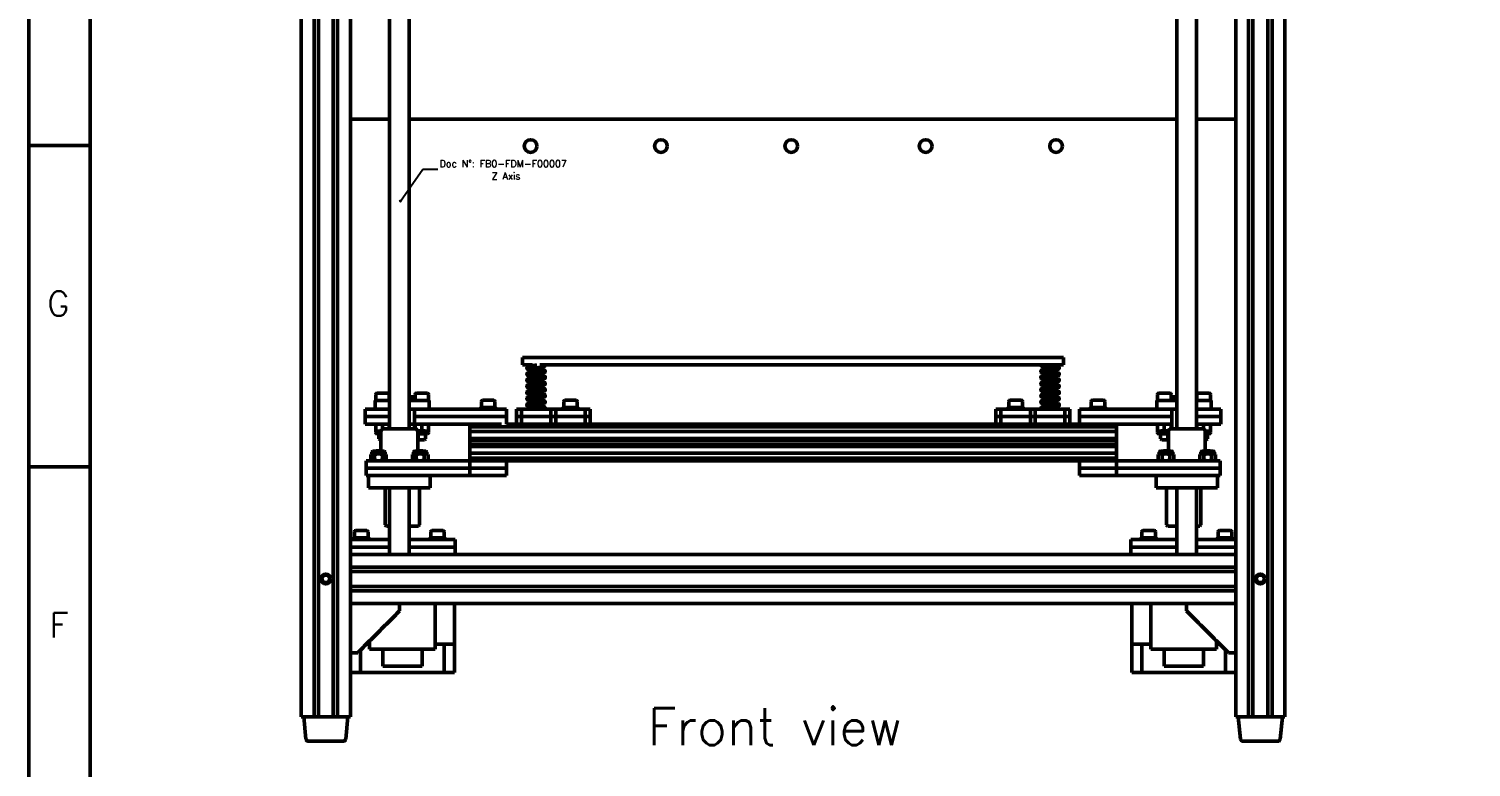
# Model space of a CAD drawing. Extents: x 21664 to 23500, y -5995 to -4166.
# Drawn here: x 21664 to 22250, y -5333 to -5033 of the extents above; entities that cross this region are included whole.
import ezdxf

# ---------------------------------------------------------------- set-up
doc = ezdxf.new("R2010")
doc.units = 0
doc.linetypes.add('DASHED', pattern=[19.05, 12.7, -6.35])
doc.layers.add('Cotas', color=90, linetype='Continuous')
doc.layers.add('Hachura', color=9, linetype='Continuous')
for name, color, linetype, lineweight in [('Fixação e Transmissão', 5, 'Continuous', 50), ('Fixações', 140, 'Continuous', 50), ('Guias', 30, 'Continuous', 50), ('Hotend', 4, 'Continuous', 50), ('Linha tracejada', 254, 'DASHED', 15), ('Perfis e Cantoneiras', 2, 'Continuous', 50), ('Peças Usinadas', 120, 'Continuous', 50)]:
    doc.layers.add(name, color=color, linetype=linetype, lineweight=lineweight)
doc.layers.add('Motores', color=7, linetype='Continuous', lineweight=50, true_color=0x55ff00)
doc.styles.get("Standard").update_dxf_attribs({"font": 'romans.shx'})

msp = doc.modelspace()

# ---------------------------------------------------------------- hatches: boundary and pattern name
at = {"layer": 'Cotas'}
h = msp.add_hatch(color=256, dxfattribs=at)
h.dxf.hatch_style = 1
h.paths.add_polyline_path([(21815.38, -5102.55, 0.241174), (21815.27, -5102.34, 0.611378), (21814.86, -5102.55, 1), (21815.38, -5102.55)])

# ---------------------------------------------------------------- linework, layer by layer
for p, q in [((21815.12, -5102.55), (21824.15, -5089.62)), ((21824.15, -5089.62), (21830.33, -5089.62))]:
    msp.add_line(p, q, dxfattribs=at)
msp.add_circle((21815.12, -5102.55), 0.259, dxfattribs=at)
at = {"layer": 'Fixação e Transmissão'}
for p, q in [((21864.76, -5169.19), (21864.76, -5166.19)), ((21864.76, -5166.19), (22084.76, -5166.19)), ((22084.76, -5166.19), (22084.76, -5169.19)), ((21868.76, -5169.19), (21864.76, -5169.19)), ((21867.11, -5169.86), (21870.51, -5169.19)), ((21867.11, -5171.06), (21873.41, -5169.81)), ((21867.11, -5172.36), (21873.41, -5171.11)), ((21867.11, -5173.56), (21873.41, -5172.31)), ((21868.76, -5169.19), (21868.76, -5169.53)), ((21868.76, -5170.73), (21868.76, -5172.03)), ((22084.76, -5169.19), (21871.76, -5169.19)), ((21871.76, -5169.19), (21874.01, -5169.19)), ((21871.76, -5170.14), (21871.76, -5171.44)), ((21871.76, -5172.64), (21871.76, -5173.94)), ((22077.76, -5169.19), (22075.51, -5169.19)), ((22082.41, -5171.06), (22076.11, -5169.81)), ((22082.41, -5172.36), (22076.11, -5171.11)), ((22082.41, -5173.56), (22076.11, -5172.31)), ((22077.76, -5170.14), (22077.76, -5171.44)), ((22077.76, -5172.64), (22077.76, -5173.94)), ((22082.41, -5169.86), (22079, -5169.19)), ((22080.76, -5169.19), (22080.76, -5169.53)), ((22080.76, -5170.73), (22080.76, -5172.03)), ((21867.11, -5174.86), (21873.41, -5173.61)), ((21867.11, -5176.06), (21873.41, -5174.81)), ((21867.11, -5177.36), (21873.41, -5176.11)), ((21867.11, -5178.56), (21873.41, -5177.31)), ((21868.76, -5173.23), (21868.76, -5174.53)), ((21868.76, -5175.73), (21868.76, -5177.03)), ((21868.76, -5178.23), (21868.76, -5179.53)), ((21871.76, -5175.14), (21871.76, -5176.44)), ((21871.76, -5177.64), (21871.76, -5178.94)), ((22082.41, -5174.86), (22076.11, -5173.61)), ((22082.41, -5176.06), (22076.11, -5174.81)), ((22082.41, -5177.36), (22076.11, -5176.11)), ((22082.41, -5178.56), (22076.11, -5177.31)), ((22077.76, -5175.14), (22077.76, -5176.44)), ((22077.76, -5177.64), (22077.76, -5178.94)), ((22080.76, -5173.23), (22080.76, -5174.53)), ((22080.76, -5175.73), (22080.76, -5177.03)), ((22080.76, -5178.23), (22080.76, -5179.53)), ((21804.82, -5183.69), (21804.82, -5187.19)), ((21810.65, -5183.69), (21804.82, -5183.69)), ((21810.57, -5183.69), (21805.07, -5183.69)), ((21810.07, -5180.69), (21805.57, -5180.69)), ((21820.82, -5182.19), (21818.65, -5182.19)), ((21826.82, -5183.69), (21818.65, -5183.69)), ((21820.82, -5182.19), (21820.82, -5183.69)), ((21826.57, -5183.69), (21821.07, -5183.69)), ((21826.07, -5180.69), (21821.57, -5180.69)), ((21826.82, -5183.69), (21826.82, -5187.19)), ((21853.01, -5183.49), (21848.51, -5183.49)), ((21867.11, -5179.86), (21873.41, -5178.61)), ((21867.11, -5181.06), (21873.41, -5179.81)), ((21867.11, -5182.36), (21873.41, -5181.11)), ((21867.11, -5183.56), (21873.41, -5182.31)), ((21867.11, -5184.86), (21873.41, -5183.61)), ((21868.76, -5180.73), (21868.76, -5182.03)), ((21868.76, -5183.23), (21868.76, -5184.53)), ((21871.76, -5180.14), (21871.76, -5181.44)), ((21871.76, -5182.64), (21871.76, -5183.94)), ((21886.51, -5183.49), (21882.01, -5183.49)), ((22063.01, -5183.49), (22067.51, -5183.49)), ((22082.41, -5179.86), (22076.11, -5178.61)), ((22082.41, -5181.06), (22076.11, -5179.81)), ((22082.41, -5182.36), (22076.11, -5181.11)), ((22082.41, -5183.56), (22076.11, -5182.31)), ((22082.41, -5184.86), (22076.11, -5183.61)), ((22077.76, -5180.14), (22077.76, -5181.44)), ((22077.76, -5182.64), (22077.76, -5183.94)), ((22080.76, -5180.73), (22080.76, -5182.03)), ((22080.76, -5183.23), (22080.76, -5184.53)), ((22096.51, -5183.49), (22101.01, -5183.49)), ((22122.7, -5183.69), (22122.7, -5187.19)), ((22122.7, -5183.69), (22130.86, -5183.69)), ((22122.95, -5183.69), (22128.45, -5183.69)), ((22123.45, -5180.69), (22127.95, -5180.69)), ((22128.7, -5182.19), (22130.86, -5182.19)), ((22128.7, -5182.19), (22128.7, -5183.69)), ((22138.86, -5183.69), (22144.7, -5183.69)), ((22138.95, -5183.69), (22144.45, -5183.69)), ((22139.45, -5180.69), (22143.95, -5180.69)), ((22144.7, -5183.69), (22144.7, -5187.19)), ((21810.65, -5187.19), (21804.82, -5187.19)), ((21826.82, -5187.19), (21818.65, -5187.19)), ((21820.82, -5187.19), (21820.82, -5195.19)), ((21853.51, -5186.49), (21848.01, -5186.49)), ((21850.76, -5187.19), (21850.57, -5186.49)), ((21850.94, -5187.19), (21850.76, -5186.49)), ((21867.11, -5186.06), (21873.41, -5184.81)), ((21867.99, -5187.19), (21873.41, -5186.11)), ((21871.76, -5185.14), (21871.76, -5185.69)), ((21873.77, -5187.19), (21872.76, -5187.19)), ((21887.01, -5186.49), (21881.51, -5186.49)), ((21884.26, -5187.19), (21884.07, -5186.49)), ((21884.44, -5187.19), (21884.26, -5186.49)), ((22062.51, -5186.49), (22068.01, -5186.49)), ((22065.07, -5187.19), (22065.26, -5186.49)), ((22065.26, -5187.19), (22065.44, -5186.49)), ((22075.74, -5187.19), (22076.76, -5187.19)), ((22082.41, -5186.06), (22076.11, -5184.81)), ((22081.52, -5187.19), (22076.11, -5186.11)), ((22077.76, -5185.14), (22077.76, -5185.69)), ((22096.01, -5186.49), (22101.51, -5186.49)), ((22098.57, -5187.19), (22098.76, -5186.49)), ((22098.76, -5187.19), (22098.94, -5186.49)), ((22122.7, -5187.19), (22130.86, -5187.19)), ((22128.7, -5187.19), (22128.7, -5195.19)), ((22138.7, -5187.19), (22144.7, -5187.19)), ((21810.57, -5193.19), (21805.07, -5193.19)), ((21805.07, -5193.19), (21807.82, -5193.43)), ((21805.07, -5193.19), (21805.07, -5196.69)), ((21805.07, -5196.09), (21807.2, -5195.9)), ((21807.16, -5196.09), (21805.07, -5196.09)), ((21810.57, -5193.19), (21807.82, -5193.43)), ((21807.82, -5193.43), (21807.82, -5195.25)), ((21810.57, -5193.19), (21810.57, -5195.19)), ((21826.57, -5193.19), (21821.07, -5193.19)), ((21821.07, -5193.19), (21823.82, -5193.43)), ((21821.07, -5193.19), (21821.07, -5195.19)), ((21822.14, -5195.99), (21823.82, -5195.84)), ((21826.57, -5196.09), (21822.15, -5196.09)), ((21826.57, -5193.19), (21823.82, -5193.43)), ((21823.82, -5193.43), (21823.82, -5195.84)), ((21826.57, -5196.09), (21823.82, -5195.84)), ((21826.57, -5193.19), (21826.57, -5196.69)), ((22122.95, -5193.19), (22128.45, -5193.19)), ((22122.95, -5193.19), (22125.7, -5193.43)), ((22122.95, -5193.19), (22122.95, -5196.69)), ((22122.95, -5196.09), (22125.7, -5195.84)), ((22122.95, -5196.09), (22127.36, -5196.09)), ((22128.45, -5193.19), (22125.7, -5193.43)), ((22125.7, -5193.43), (22125.7, -5195.84)), ((22127.38, -5195.99), (22125.7, -5195.84)), ((22128.45, -5193.19), (22128.45, -5195.19)), ((22138.95, -5193.19), (22144.45, -5193.19)), ((22138.95, -5193.19), (22141.7, -5193.43)), ((22138.95, -5193.19), (22138.95, -5195.19)), ((22144.45, -5193.19), (22141.7, -5193.43)), ((22141.7, -5193.43), (22141.7, -5195.25)), ((22144.45, -5196.09), (22142.31, -5195.9)), ((22142.35, -5196.09), (22144.45, -5196.09)), ((22144.45, -5193.19), (22144.45, -5196.69)), ((21807.16, -5197.19), (21805.57, -5197.19)), ((21806.32, -5197.19), (21806.32, -5199.19)), ((21806.82, -5199.69), (21806.32, -5199.19)), ((21807.16, -5199.69), (21806.82, -5199.69)), ((21826.07, -5197.19), (21822.16, -5197.19)), ((21822.32, -5197.19), (21822.32, -5199.19)), ((21822.82, -5199.69), (21822.32, -5199.19)), ((21824.82, -5199.69), (21822.82, -5199.69)), ((21824.82, -5199.69), (21825.32, -5199.19)), ((21825.32, -5197.19), (21825.32, -5199.19)), ((22123.45, -5197.19), (22127.36, -5197.19)), ((22124.2, -5197.19), (22124.2, -5199.19)), ((22124.7, -5199.69), (22124.2, -5199.19)), ((22124.7, -5199.69), (22126.7, -5199.69)), ((22126.7, -5199.69), (22127.2, -5199.19)), ((22127.2, -5197.19), (22127.2, -5199.19)), ((22142.36, -5197.19), (22143.95, -5197.19)), ((22142.36, -5199.69), (22142.7, -5199.69)), ((22142.7, -5199.69), (22143.2, -5199.19)), ((22143.2, -5197.19), (22143.2, -5199.19)), ((21803.42, -5205.29), (21803, -5205.53)), ((21803, -5207.94), (21803, -5205.53)), ((21803.42, -5205.29), (21803.42, -5204.69)), ((21808.92, -5205.29), (21803.42, -5205.29)), ((21803.42, -5205.29), (21804.59, -5205.53)), ((21808.42, -5204.19), (21803.92, -5204.19)), ((21804.59, -5205.53), (21806.17, -5205.29)), ((21804.59, -5207.94), (21804.59, -5205.53)), ((21805.17, -5204.09), (21805.07, -5204.19)), ((21807.17, -5204.09), (21805.17, -5204.09)), ((21807.76, -5205.53), (21806.17, -5205.29)), ((21807.17, -5204.09), (21807.27, -5204.19)), ((21808.92, -5205.29), (21807.76, -5205.53)), ((21807.76, -5207.94), (21807.76, -5205.53)), ((21808.92, -5205.29), (21808.92, -5204.69)), ((21808.92, -5205.29), (21809.35, -5205.53)), ((21809.35, -5207.94), (21809.35, -5205.53)), ((21820.39, -5205.29), (21819.97, -5205.53)), ((21819.97, -5207.94), (21819.97, -5205.53)), ((21820.39, -5205.29), (21820.39, -5204.69)), ((21825.89, -5205.29), (21820.39, -5205.29)), ((21820.39, -5205.29), (21821.56, -5205.53)), ((21825.39, -5204.19), (21820.89, -5204.19)), ((21821.56, -5205.53), (21823.14, -5205.29)), ((21821.56, -5207.94), (21821.56, -5205.53)), ((21822.14, -5204.09), (21822.04, -5204.19)), ((21824.14, -5204.09), (21822.14, -5204.09)), ((21824.73, -5205.53), (21823.14, -5205.29)), ((21824.14, -5204.09), (21824.24, -5204.19)), ((21825.89, -5205.29), (21824.73, -5205.53)), ((21824.73, -5207.94), (21824.73, -5205.53)), ((21825.89, -5205.29), (21825.89, -5204.69)), ((21825.89, -5205.29), (21826.32, -5205.53)), ((21826.32, -5207.94), (21826.32, -5205.53)), ((22123.62, -5205.29), (22123.19, -5205.53)), ((22123.19, -5207.94), (22123.19, -5205.53)), ((22123.62, -5205.29), (22123.62, -5204.69)), ((22123.62, -5205.29), (22129.12, -5205.29)), ((22123.62, -5205.29), (22124.78, -5205.53)), ((22124.12, -5204.19), (22128.62, -5204.19)), ((22124.78, -5205.53), (22126.37, -5205.29)), ((22124.78, -5207.94), (22124.78, -5205.53)), ((22125.37, -5204.09), (22125.27, -5204.19)), ((22125.37, -5204.09), (22127.37, -5204.09)), ((22127.96, -5205.53), (22126.37, -5205.29)), ((22127.37, -5204.09), (22127.47, -5204.19)), ((22129.12, -5205.29), (22127.96, -5205.53)), ((22127.96, -5207.94), (22127.96, -5205.53)), ((22129.12, -5205.29), (22129.12, -5204.69)), ((22129.12, -5205.29), (22129.54, -5205.53)), ((22129.54, -5207.94), (22129.54, -5205.53)), ((22140.59, -5205.29), (22140.16, -5205.53)), ((22140.16, -5207.94), (22140.16, -5205.53)), ((22140.59, -5205.29), (22140.59, -5204.69)), ((22140.59, -5205.29), (22146.09, -5205.29)), ((22140.59, -5205.29), (22141.75, -5205.53)), ((22141.09, -5204.19), (22145.59, -5204.19)), ((22141.75, -5205.53), (22143.34, -5205.29)), ((22141.75, -5207.94), (22141.75, -5205.53)), ((22142.34, -5204.09), (22142.24, -5204.19)), ((22142.34, -5204.09), (22144.34, -5204.09)), ((22144.93, -5205.53), (22143.34, -5205.29)), ((22144.34, -5204.09), (22144.44, -5204.19)), ((22146.09, -5205.29), (22144.93, -5205.53)), ((22144.93, -5207.94), (22144.93, -5205.53)), ((22146.09, -5205.29), (22146.09, -5204.69)), ((22146.09, -5205.29), (22146.51, -5205.53)), ((22146.51, -5207.94), (22146.51, -5205.53)), ((21803.42, -5208.19), (21803, -5207.94)), ((21803.42, -5208.19), (21804.59, -5207.94)), ((21808.92, -5208.19), (21803.42, -5208.19)), ((21804.59, -5207.94), (21806.17, -5208.19)), ((21807.76, -5207.94), (21806.17, -5208.19)), ((21808.92, -5208.19), (21807.76, -5207.94)), ((21808.92, -5208.19), (21809.35, -5207.94)), ((21820.39, -5208.19), (21819.97, -5207.94)), ((21820.39, -5208.19), (21821.56, -5207.94)), ((21825.89, -5208.19), (21820.39, -5208.19)), ((21821.56, -5207.94), (21823.14, -5208.19)), ((21824.73, -5207.94), (21823.14, -5208.19)), ((21825.89, -5208.19), (21824.73, -5207.94)), ((21825.89, -5208.19), (21826.32, -5207.94)), ((22123.62, -5208.19), (22123.19, -5207.94)), ((22123.62, -5208.19), (22124.78, -5207.94)), ((22123.62, -5208.19), (22129.12, -5208.19)), ((22124.78, -5207.94), (22126.37, -5208.19)), ((22127.96, -5207.94), (22126.37, -5208.19)), ((22129.12, -5208.19), (22127.96, -5207.94)), ((22129.12, -5208.19), (22129.54, -5207.94)), ((22140.59, -5208.19), (22140.16, -5207.94)), ((22140.59, -5208.19), (22141.75, -5207.94)), ((22140.59, -5208.19), (22146.09, -5208.19)), ((22141.75, -5207.94), (22143.34, -5208.19)), ((22144.93, -5207.94), (22143.34, -5208.19)), ((22146.09, -5208.19), (22144.93, -5207.94)), ((22146.09, -5208.19), (22146.51, -5207.94)), ((21801.41, -5236.5), (21796.91, -5236.5)), ((21808.91, -5234.19), (21809.41, -5234.69)), ((21810.66, -5234.69), (21809.41, -5234.69)), ((21822.41, -5234.69), (21818.66, -5234.69)), ((21822.91, -5234.19), (21822.41, -5234.69)), ((21832.41, -5236.5), (21827.91, -5236.5)), ((22117.11, -5236.5), (22121.61, -5236.5)), ((22126.61, -5234.19), (22127.11, -5234.69)), ((22127.11, -5234.69), (22130.85, -5234.69)), ((22138.85, -5234.69), (22140.11, -5234.69)), ((22140.61, -5234.19), (22140.11, -5234.69)), ((22148.11, -5236.5), (22152.61, -5236.5)), ((21801.91, -5239.5), (21796.41, -5239.5)), ((21799.16, -5240.2), (21798.97, -5239.5)), ((21799.34, -5240.2), (21799.16, -5239.5)), ((21832.91, -5239.5), (21827.41, -5239.5)), ((21830.16, -5240.2), (21829.97, -5239.5)), ((21830.34, -5240.2), (21830.16, -5239.5)), ((22116.61, -5239.5), (22122.11, -5239.5)), ((22119.17, -5240.2), (22119.36, -5239.5)), ((22119.36, -5240.2), (22119.54, -5239.5)), ((22147.61, -5239.5), (22153.11, -5239.5)), ((22150.17, -5240.2), (22150.36, -5239.5)), ((22150.36, -5240.2), (22150.54, -5239.5)), ((21783.89, -5254.69), (21783.02, -5256.19)), ((21785.62, -5254.69), (21786.49, -5256.19)), ((22163.89, -5254.69), (22163.02, -5256.19)), ((22165.62, -5254.69), (22166.49, -5256.19)), ((21783.89, -5257.69), (21783.02, -5256.19)), ((21785.62, -5257.69), (21786.49, -5256.19)), ((22163.89, -5257.69), (22163.02, -5256.19)), ((22165.62, -5257.69), (22166.49, -5256.19))]:
    msp.add_line(p, q, dxfattribs=at)
at = {"layer": 'Fixação e Transmissão', "ltscale": 0.1}
for p, q in [((21805.07, -5183.69), (21805.07, -5181.19)), ((21810.57, -5183.69), (21810.57, -5181.19)), ((21821.07, -5183.69), (21821.07, -5181.19)), ((21826.57, -5183.69), (21826.57, -5181.19)), ((21848.01, -5186.49), (21848.01, -5183.99)), ((21853.51, -5186.49), (21853.51, -5183.99)), ((21881.51, -5186.49), (21881.51, -5183.99)), ((21887.01, -5186.49), (21887.01, -5183.99)), ((22062.51, -5186.49), (22062.51, -5183.99)), ((22068.01, -5186.49), (22068.01, -5183.99)), ((22096.01, -5186.49), (22096.01, -5183.99)), ((22101.51, -5186.49), (22101.51, -5183.99)), ((22122.95, -5183.69), (22122.95, -5181.19)), ((22128.45, -5183.69), (22128.45, -5181.19)), ((22138.95, -5183.69), (22138.95, -5181.19)), ((22144.45, -5183.69), (22144.45, -5181.19)), ((21808.91, -5234.19), (21808.91, -5219.19)), ((21822.91, -5234.19), (21822.91, -5219.19)), ((22126.61, -5234.19), (22126.61, -5219.19)), ((22140.61, -5234.19), (22140.61, -5219.19)), ((21796.41, -5239.5), (21796.41, -5237)), ((21801.91, -5239.5), (21801.91, -5237)), ((21827.41, -5239.5), (21827.41, -5237)), ((21832.91, -5239.5), (21832.91, -5237)), ((22116.61, -5239.5), (22116.61, -5237)), ((22122.11, -5239.5), (22122.11, -5237)), ((22147.61, -5239.5), (22147.61, -5237)), ((22153.11, -5239.5), (22153.11, -5237)), ((21785.62, -5254.69), (21783.89, -5254.69)), ((22163.89, -5254.69), (22165.62, -5254.69)), ((21785.62, -5257.69), (21783.89, -5257.69)), ((22163.89, -5257.69), (22165.62, -5257.69))]:
    msp.add_line(p, q, dxfattribs=at)
at = {"layer": 'Fixação e Transmissão', "flags": 128}
for points in [[(21853.86, -5187.19), (21847.66, -5187.19), (21847.66, -5186.49), (21853.86, -5186.49)], [(21887.36, -5187.19), (21881.16, -5187.19), (21881.16, -5186.49), (21887.36, -5186.49)], [(22062.16, -5187.19), (22068.36, -5187.19), (22068.36, -5186.49), (22062.16, -5186.49)], [(22095.66, -5187.19), (22101.86, -5187.19), (22101.86, -5186.49), (22095.66, -5186.49)], [(21802.26, -5240.2), (21796.06, -5240.2), (21796.06, -5239.5), (21802.26, -5239.5)], [(21833.26, -5240.2), (21827.06, -5240.2), (21827.06, -5239.5), (21833.26, -5239.5)], [(22116.26, -5240.2), (22122.46, -5240.2), (22122.46, -5239.5), (22116.26, -5239.5)], [(22147.26, -5240.2), (22153.46, -5240.2), (22153.46, -5239.5), (22147.26, -5239.5)]]:
    msp.add_lwpolyline(points, close=True, dxfattribs=at)
at = {"layer": 'Fixação e Transmissão'}
for centre in [(21784.76, -5256.19), (22164.76, -5256.19)]:
    msp.add_circle(centre, 1.73, dxfattribs=at)
for centre, radius, start, end in [((21867.11, -5170.46), 0.6, 90, 292.44492), ((21867.11, -5172.96), 0.6, 90, 292.44492), ((21873.41, -5171.71), 0.6, 270, 112.44492), ((21873.41, -5169.21), 0.6, 270, 2.38802), ((22076.11, -5169.21), 0.6, 177.61198, 270), ((22076.11, -5171.71), 0.6, 67.55508, 270), ((22082.41, -5170.46), 0.6, 247.55508, 90), ((22082.41, -5172.96), 0.6, 247.55508, 90), ((21867.11, -5175.46), 0.6, 90, 292.44492), ((21867.11, -5177.96), 0.6, 90, 292.44492), ((21873.41, -5174.21), 0.6, 270, 112.44492), ((21873.41, -5176.71), 0.6, 270, 112.44492), ((22076.11, -5174.21), 0.6, 67.55508, 270), ((22076.11, -5176.71), 0.6, 67.55508, 270), ((22082.41, -5175.46), 0.6, 247.55508, 90), ((22082.41, -5177.96), 0.6, 247.55508, 90), ((21805.57, -5181.19), 0.5, 90, 180), ((21810.07, -5181.19), 0.5, 0, 90), ((21821.57, -5181.19), 0.5, 90, 180), ((21826.07, -5181.19), 0.5, 0, 90), ((21848.51, -5183.99), 0.5, 90, 180), ((21853.01, -5183.99), 0.5, 0, 90), ((21867.11, -5180.46), 0.6, 90, 292.44492), ((21867.11, -5182.96), 0.6, 90, 292.44492), ((21873.41, -5179.21), 0.6, 270, 112.44492), ((21873.41, -5181.71), 0.6, 270, 112.44492), ((21873.41, -5184.21), 0.6, 270, 112.44492), ((21882.01, -5183.99), 0.5, 90, 180), ((21886.51, -5183.99), 0.5, 0, 90), ((22063.01, -5183.99), 0.5, 90, 180), ((22067.51, -5183.99), 0.5, 360, 90), ((22076.11, -5179.21), 0.6, 67.55508, 270), ((22076.11, -5181.71), 0.6, 67.55508, 270), ((22076.11, -5184.21), 0.6, 67.55508, 270), ((22082.41, -5180.46), 0.6, 247.55508, 90), ((22082.41, -5182.96), 0.6, 247.55508, 90), ((22096.51, -5183.99), 0.5, 90, 180), ((22101.01, -5183.99), 0.5, 360, 90), ((22123.45, -5181.19), 0.5, 90, 180), ((22127.95, -5181.19), 0.5, 360, 90), ((22139.45, -5181.19), 0.5, 90, 180), ((22143.95, -5181.19), 0.5, 360, 90), ((21867.11, -5185.46), 0.6, 90, 292.44492), ((21873.41, -5186.71), 0.6, 307.65846, 112.44492), ((22076.11, -5186.71), 0.6, 67.55508, 232.34154), ((22082.41, -5185.46), 0.6, 247.55508, 90), ((21805.57, -5196.69), 0.5, 180, 270), ((21826.07, -5196.69), 0.5, 270, 360), ((22123.45, -5196.69), 0.5, 180, 270), ((22143.95, -5196.69), 0.5, 270, 360), ((21803.92, -5204.69), 0.5, 90, 180), ((21808.42, -5204.69), 0.5, 0, 90), ((21820.89, -5204.69), 0.5, 90, 180), ((21825.39, -5204.69), 0.5, 0, 90), ((22124.12, -5204.69), 0.5, 90, 180), ((22128.62, -5204.69), 0.5, 0, 90), ((22141.09, -5204.69), 0.5, 90, 180), ((22145.59, -5204.69), 0.5, 0, 90), ((21796.91, -5237), 0.5, 90, 180), ((21801.41, -5237), 0.5, 0, 90), ((21827.91, -5237), 0.5, 90, 180), ((21832.41, -5237), 0.5, 0, 90), ((22117.11, -5237), 0.5, 90, 180), ((22121.61, -5237), 0.5, 360, 90), ((22148.11, -5237), 0.5, 90, 180), ((22152.61, -5237), 0.5, 360, 90)]:
    msp.add_arc(centre, radius, start, end, dxfattribs=at)
at = {"layer": 'Fixações'}
for p, q in [((21867.76, -5185.93), (21867.76, -5185.94)), ((21867.76, -5187.19), (21867.76, -5185.94)), ((21872.51, -5185.69), (21869, -5185.69)), ((21872.76, -5185.94), (21872.51, -5185.69)), ((21872.76, -5186.24), (21872.76, -5185.94)), ((22076.76, -5185.94), (22077.01, -5185.69)), ((22076.76, -5186.24), (22076.76, -5185.94)), ((22077.01, -5185.69), (22080.52, -5185.69)), ((22081.75, -5185.93), (22081.76, -5185.94)), ((22081.76, -5187.19), (22081.76, -5185.94)), ((21867.26, -5194.19), (21867.26, -5193.19)), ((21867.26, -5194.19), (21873.26, -5194.19)), ((21873.26, -5194.19), (21873.26, -5193.19)), ((22076.26, -5194.19), (22076.26, -5193.19)), ((22082.26, -5194.19), (22076.26, -5194.19)), ((22082.26, -5194.19), (22082.26, -5193.19))]:
    msp.add_line(p, q, dxfattribs=at)
at = {"layer": 'Guias'}
for p, q in [((21808.16, -5195.19), (21821.16, -5195.19)), ((22141.36, -5195.19), (22128.36, -5195.19)), ((21807.16, -5196.19), (21807.16, -5204.09)), ((21822.16, -5196.19), (21822.16, -5204.09)), ((22127.36, -5196.19), (22127.36, -5204.09)), ((22142.36, -5196.19), (22142.36, -5204.09)), ((21802.16, -5214.19), (21827.16, -5214.19)), ((21802.16, -5219.19), (21827.16, -5219.19)), ((22147.35, -5214.19), (22122.35, -5214.19)), ((22147.35, -5219.19), (22122.35, -5219.19))]:
    msp.add_line(p, q, dxfattribs=at)
at = {"layer": 'Guias', "ltscale": 0.1}
for p, q in [((21802.16, -5214.19), (21802.16, -5219.19)), ((21827.16, -5214.19), (21827.16, -5219.19)), ((22122.35, -5214.19), (22122.35, -5219.19)), ((22147.35, -5214.19), (22147.35, -5219.19))]:
    msp.add_line(p, q, dxfattribs=at)
at = {"layer": 'Guias'}
for centre, start, end in [((21808.16, -5196.19), 90, 180), ((21821.16, -5196.19), 360, 90), ((22128.36, -5196.19), 90, 180), ((22141.36, -5196.19), 0, 90)]:
    msp.add_arc(centre, 1, start, end, dxfattribs=at)
at = {"layer": 'Hachura'}
for p, q in [((21869.01, -5169.19), (21869.01, -5169.48)), ((21869.01, -5170.68), (21869.01, -5171.98)), ((21871.51, -5170.19), (21871.51, -5171.49)), ((22078.01, -5170.19), (22078.01, -5171.49)), ((22080.51, -5169.19), (22080.51, -5169.48)), ((22080.51, -5170.68), (22080.51, -5171.98)), ((21869.01, -5173.18), (21869.01, -5174.48)), ((21869.01, -5175.68), (21869.01, -5176.98)), ((21869.01, -5178.18), (21869.01, -5179.48)), ((21871.51, -5172.69), (21871.51, -5173.99)), ((21871.51, -5175.19), (21871.51, -5176.49)), ((21871.51, -5177.69), (21871.51, -5178.99)), ((22078.01, -5172.69), (22078.01, -5173.99)), ((22078.01, -5175.19), (22078.01, -5176.49)), ((22078.01, -5177.69), (22078.01, -5178.99)), ((22080.51, -5173.18), (22080.51, -5174.48)), ((22080.51, -5175.68), (22080.51, -5176.98)), ((22080.51, -5178.18), (22080.51, -5179.48)), ((21869.01, -5180.68), (21869.01, -5181.98)), ((21869.01, -5183.18), (21869.01, -5184.48)), ((21871.51, -5180.19), (21871.51, -5181.49)), ((21871.51, -5182.69), (21871.51, -5183.99)), ((22078.01, -5180.19), (22078.01, -5181.49)), ((22078.01, -5182.69), (22078.01, -5183.99)), ((22080.51, -5180.68), (22080.51, -5181.98)), ((22080.51, -5183.18), (22080.51, -5184.48)), ((21869.01, -5185.68), (21869.01, -5185.69)), ((21871.51, -5185.19), (21871.51, -5185.69)), ((22078.01, -5185.19), (22078.01, -5185.69)), ((22080.51, -5185.68), (22080.51, -5185.69))]:
    msp.add_line(p, q, dxfattribs=at)
at = {"layer": 'Hotend'}
for p, q in [((21793.76, -5312.19), (21775.76, -5312.19)), ((21775.76, -5312.19), (21776.67, -5321.29)), ((21793.76, -5312.19), (21792.85, -5321.29)), ((22173.76, -5312.19), (22155.76, -5312.19)), ((22155.76, -5312.19), (22156.67, -5321.29)), ((22173.76, -5312.19), (22172.85, -5321.29)), ((21791.85, -5322.19), (21777.66, -5322.19)), ((22171.85, -5322.19), (22157.66, -5322.19))]:
    msp.add_line(p, q, dxfattribs=at)
for centre, start, end in [((21777.66, -5321.19), 185.71059, 270), ((21791.85, -5321.19), 270, 354.28941), ((22157.66, -5321.19), 185.71059, 270), ((22171.85, -5321.19), 270, 354.28941)]:
    msp.add_arc(centre, 1, start, end, dxfattribs=at)
at = {"layer": 'Linha tracejada'}
for p, q in [((21807.16, -5199.19), (21806.32, -5199.19)), ((21806.82, -5199.69), (21806.82, -5199.19)), ((21825.32, -5199.19), (21822.32, -5199.19)), ((21822.82, -5199.69), (21822.82, -5197.19)), ((21824.82, -5199.69), (21824.82, -5197.19)), ((22124.2, -5199.19), (22127.2, -5199.19)), ((22124.7, -5199.69), (22124.7, -5197.19)), ((22126.7, -5199.69), (22126.7, -5197.19)), ((22142.36, -5199.19), (22143.2, -5199.19)), ((22142.7, -5199.69), (22142.7, -5199.19)), ((21805.17, -5204.09), (21805.17, -5204.19)), ((21807.17, -5204.09), (21807.17, -5204.19)), ((21822.14, -5204.09), (21822.14, -5204.19)), ((21824.14, -5204.09), (21824.14, -5204.19)), ((22125.37, -5204.09), (22125.37, -5204.19)), ((22127.37, -5204.09), (22127.37, -5204.19)), ((22142.34, -5204.09), (22142.34, -5204.19)), ((22144.34, -5204.09), (22144.34, -5204.19))]:
    msp.add_line(p, q, dxfattribs=at)
at = {"layer": 'Motores'}
for p, q in [((21829.23, -5284.7), (21829.23, -5266.19)), ((21837.05, -5266.19), (21837.05, -5282.7)), ((22112.46, -5266.19), (22112.46, -5282.7)), ((22120.28, -5284.7), (22120.28, -5266.19)), ((21801.18, -5282.7), (21802.57, -5282.7)), ((21802.57, -5281.3), (21802.57, -5284.7)), ((21802.57, -5282.7), (21802.57, -5284.7)), ((21802.57, -5282.7), (21802.57, -5284.7)), ((21829.23, -5284.7), (21829.23, -5282.7)), ((21829.23, -5282.7), (21832.93, -5282.7)), ((21829.23, -5284.7), (21829.23, -5282.7)), ((21829.23, -5282.7), (21832.93, -5282.7)), ((21832.93, -5282.7), (21832.93, -5294.2)), ((21832.93, -5294.2), (21832.93, -5282.7)), ((21832.93, -5282.7), (21837.05, -5282.7)), ((21832.93, -5282.7), (21837.05, -5282.7)), ((21837.05, -5294.2), (21837.05, -5282.7)), ((21837.05, -5282.7), (21837.05, -5294.2)), ((22112.46, -5294.2), (22112.46, -5282.7)), ((22116.58, -5282.7), (22112.46, -5282.7)), ((22112.46, -5282.7), (22112.46, -5294.2)), ((22116.58, -5282.7), (22112.46, -5282.7)), ((22120.28, -5282.7), (22116.58, -5282.7)), ((22116.58, -5282.7), (22116.58, -5294.2)), ((22116.58, -5294.2), (22116.58, -5282.7)), ((22120.28, -5282.7), (22116.58, -5282.7)), ((22120.28, -5284.7), (22120.28, -5282.7)), ((22120.28, -5284.7), (22120.28, -5282.7)), ((22146.94, -5281.3), (22146.94, -5284.7)), ((22148.33, -5282.7), (22146.94, -5282.7)), ((22146.94, -5282.7), (22146.94, -5284.7)), ((22146.94, -5282.7), (22146.94, -5284.7)), ((22154.76, -5282.7), (22154.76, -5294.2)), ((22154.76, -5294.2), (22154.76, -5282.7)), ((21798.87, -5294.2), (21798.87, -5284.97)), ((21802.57, -5284.7), (21807.9, -5284.7)), ((21802.57, -5284.7), (21807.9, -5284.7)), ((21802.57, -5284.7), (21807.9, -5284.7)), ((21802.57, -5284.7), (21807.9, -5284.7)), ((21807.9, -5291.7), (21807.9, -5284.7)), ((21807.9, -5284.7), (21823.9, -5284.7)), ((21823.9, -5284.7), (21807.9, -5284.7)), ((21807.9, -5284.7), (21807.9, -5291.7)), ((21823.9, -5284.7), (21823.9, -5291.7)), ((21823.9, -5291.7), (21823.9, -5284.7)), ((21823.9, -5284.7), (21829.23, -5284.7)), ((21823.9, -5284.7), (21829.23, -5284.7)), ((21823.9, -5284.7), (21829.23, -5284.7)), ((21823.9, -5284.7), (21829.23, -5284.7)), ((22125.61, -5284.7), (22120.28, -5284.7)), ((22125.61, -5284.7), (22120.28, -5284.7)), ((22125.61, -5284.7), (22120.28, -5284.7)), ((22125.61, -5284.7), (22120.28, -5284.7)), ((22141.61, -5284.7), (22125.61, -5284.7)), ((22125.61, -5284.7), (22125.61, -5291.7)), ((22125.61, -5291.7), (22125.61, -5284.7)), ((22125.61, -5284.7), (22141.61, -5284.7)), ((22141.61, -5291.7), (22141.61, -5284.7)), ((22141.61, -5284.7), (22141.61, -5291.7)), ((22146.94, -5284.7), (22141.61, -5284.7)), ((22146.94, -5284.7), (22141.61, -5284.7)), ((22146.94, -5284.7), (22141.61, -5284.7)), ((22146.94, -5284.7), (22141.61, -5284.7)), ((22150.65, -5294.2), (22150.65, -5284.97)), ((21794.75, -5294.2), (21798.87, -5294.2)), ((21794.75, -5294.2), (21798.87, -5294.2)), ((21832.93, -5294.2), (21798.87, -5294.2)), ((21798.87, -5294.2), (21832.93, -5294.2)), ((21823.9, -5291.7), (21807.9, -5291.7)), ((21807.9, -5291.7), (21823.9, -5291.7)), ((21837.05, -5294.2), (21832.93, -5294.2)), ((21832.93, -5294.2), (21837.05, -5294.2)), ((22112.46, -5294.2), (22116.58, -5294.2)), ((22116.58, -5294.2), (22112.46, -5294.2)), ((22116.58, -5294.2), (22150.65, -5294.2)), ((22150.65, -5294.2), (22116.58, -5294.2)), ((22125.61, -5291.7), (22141.61, -5291.7)), ((22141.61, -5291.7), (22125.61, -5291.7)), ((22154.76, -5294.2), (22150.65, -5294.2)), ((22154.76, -5294.2), (22150.65, -5294.2))]:
    msp.add_line(p, q, dxfattribs=at)
at = {"layer": 'Perfis e Cantoneiras'}
for p, q in [((21774.76, -5312.19), (21774.76, -4752.19)), ((21779.96, -5312.19), (21779.96, -4752.19)), ((21781.76, -5312.19), (21781.76, -4752.19)), ((21787.76, -5312.19), (21787.76, -4752.19)), ((21789.56, -5312.19), (21789.56, -4752.19)), ((21794.76, -5312.19), (21794.76, -4752.19)), ((22154.76, -5312.19), (22154.76, -4752.19)), ((22159.96, -5312.19), (22159.96, -4752.19)), ((22161.76, -5312.19), (22161.76, -4752.19)), ((22167.76, -5312.19), (22167.76, -4752.19)), ((22169.56, -5312.19), (22169.56, -4752.19)), ((22174.76, -5312.19), (22174.76, -4854.19)), ((22154.76, -5266.19), (22154.76, -5226.19)), ((21794.76, -5246.19), (22154.76, -5246.19)), ((21794.76, -5251.39), (22154.76, -5251.39)), ((21794.76, -5253.19), (22154.76, -5253.19)), ((21794.76, -5259.19), (22154.76, -5259.19)), ((21794.76, -5260.99), (22154.76, -5260.99)), ((21794.76, -5266.19), (22134.76, -5266.19)), ((21774.76, -5312.19), (21794.76, -5312.19)), ((22154.76, -5312.19), (22174.76, -5312.19))]:
    msp.add_line(p, q, dxfattribs=at)
at = {"layer": 'Perfis e Cantoneiras', "color": 7}
for p, q in [((21810.69, -4927.2), (21810.65, -5195.19)), ((21818.69, -4927.2), (21818.65, -5195.19)), ((22130.83, -4927.2), (22130.86, -5195.19)), ((22138.83, -4927.2), (22138.86, -5195.19)), ((21810.66, -5219.19), (21810.66, -5246.19)), ((21818.66, -5219.19), (21818.66, -5246.19)), ((22130.85, -5219.19), (22130.86, -5246.19)), ((22138.85, -5219.19), (22138.86, -5246.19))]:
    msp.add_line(p, q, dxfattribs=at)
at = {"layer": 'Perfis e Cantoneiras', "color": 30}
for p, q in [((21813.76, -5266.19), (21794.76, -5266.19)), ((21794.76, -5266.19), (21794.76, -5285.19)), ((21794.76, -5266.19), (21813.76, -5266.19)), ((21794.76, -5285.19), (21794.76, -5266.19)), ((21814.76, -5269.19), (21814.76, -5266.19)), ((21814.76, -5269.19), (21814.76, -5266.19)), ((22134.76, -5269.19), (22134.76, -5266.19)), ((22134.76, -5269.19), (22134.76, -5266.19)), ((22135.76, -5266.19), (22154.76, -5266.19)), ((22154.76, -5266.19), (22135.76, -5266.19)), ((22154.76, -5266.19), (22154.76, -5285.19)), ((22154.76, -5285.19), (22154.76, -5266.19)), ((21794.76, -5286.19), (21797.76, -5286.19)), ((21794.76, -5286.19), (21797.76, -5286.19)), ((22154.76, -5286.19), (22151.76, -5286.19)), ((22154.76, -5286.19), (22151.76, -5286.19))]:
    msp.add_line(p, q, dxfattribs=at)
at = {"layer": 'Perfis e Cantoneiras'}
for centre in [(21784.76, -5256.19), (22164.76, -5256.19)]:
    msp.add_circle(centre, 2, dxfattribs=at)
at = {"layer": 'Perfis e Cantoneiras', "color": 30}
for points, degree in [([(21813.95, -5266.19), (21813.76, -5266.19)], 1), ([(21814.14, -5266.19), (21814.05, -5266.19), (21813.95, -5266.19)], 2), ([(21814.31, -5266.19), (21814.23, -5266.19), (21814.14, -5266.19)], 2), ([(21814.46, -5266.19), (21814.39, -5266.19), (21814.31, -5266.19)], 2), ([(21814.59, -5266.19), (21814.53, -5266.19), (21814.46, -5266.19)], 2), ([(21814.68, -5266.19), (21814.64, -5266.19), (21814.59, -5266.19)], 2), ([(21814.74, -5266.19), (21814.72, -5266.19), (21814.68, -5266.19)], 2), ([(21814.76, -5266.19), (21814.76, -5266.19), (21814.74, -5266.19)], 2), ([(22134.76, -5266.19), (22134.76, -5266.19), (22134.77, -5266.19)], 2), ([(22134.77, -5266.19), (22134.79, -5266.19), (22134.83, -5266.19)], 2), ([(22134.83, -5266.19), (22134.87, -5266.19), (22134.92, -5266.19)], 2), ([(22134.92, -5266.19), (22134.98, -5266.19), (22135.05, -5266.19)], 2), ([(22135.05, -5266.19), (22135.12, -5266.19), (22135.2, -5266.19)], 2), ([(22135.2, -5266.19), (22135.28, -5266.19), (22135.37, -5266.19)], 2), ([(22135.37, -5266.19), (22135.46, -5266.19), (22135.56, -5266.19)], 2), ([(22135.56, -5266.19), (22135.76, -5266.19)], 1), ([(21814.76, -5269.19), (21797.76, -5286.19)], 1), ([(22134.76, -5269.19), (22151.76, -5286.19)], 1), ([(21794.76, -5285.19), (21794.76, -5285.36), (21794.76, -5285.52), (21794.76, -5285.62), (21794.76, -5285.72), (21794.76, -5285.81), (21794.76, -5285.89), (21794.76, -5285.93), (21794.76, -5285.97), (21794.76, -5286), (21794.76, -5286.03), (21794.76, -5286.06), (21794.76, -5286.09), (21794.76, -5286.11), (21794.76, -5286.13), (21794.76, -5286.15), (21794.76, -5286.16), (21794.76, -5286.17), (21794.76, -5286.18), (21794.76, -5286.18), (21794.76, -5286.19)], 2), ([(21794.76, -5285.38), (21794.76, -5285.48), (21794.76, -5285.57)], 2), ([(21794.76, -5285.57), (21794.76, -5285.66), (21794.76, -5285.74)], 2), ([(21794.76, -5285.74), (21794.76, -5285.82), (21794.76, -5285.89)], 2), ([(21794.76, -5285.89), (21794.76, -5285.96), (21794.76, -5286.02)], 2), ([(21794.76, -5286.02), (21794.76, -5286.07), (21794.76, -5286.11)], 2), ([(21794.76, -5286.11), (21794.76, -5286.15), (21794.76, -5286.17)], 2), ([(21794.76, -5286.17), (21794.76, -5286.19), (21794.76, -5286.19)], 2)]:
    msp.add_open_spline(points, degree=degree, dxfattribs=at)
for points in [[(21814.76, -5266.19), (21814.75, -5266.19), (21814.75, -5266.19), (21814.75, -5266.19), (21814.74, -5266.19), (21814.74, -5266.19), (21814.73, -5266.19), (21814.72, -5266.19), (21814.71, -5266.19), (21814.7, -5266.19), (21814.69, -5266.19), (21814.67, -5266.19), (21814.66, -5266.19), (21814.64, -5266.19), (21814.62, -5266.19), (21814.6, -5266.19), (21814.58, -5266.19), (21814.56, -5266.19), (21814.54, -5266.19), (21814.51, -5266.19), (21814.49, -5266.19), (21814.46, -5266.19), (21814.43, -5266.19), (21814.41, -5266.19), (21814.38, -5266.19), (21814.32, -5266.19), (21814.26, -5266.19), (21814.19, -5266.19), (21814.05, -5266.19), (21813.91, -5266.19), (21813.76, -5266.19)], [(22134.76, -5266.19), (22134.76, -5266.19), (22134.76, -5266.19), (22134.76, -5266.19), (22134.77, -5266.19), (22134.77, -5266.19), (22134.78, -5266.19), (22134.79, -5266.19), (22134.8, -5266.19), (22134.81, -5266.19), (22134.83, -5266.19), (22134.84, -5266.19), (22134.85, -5266.19), (22134.87, -5266.19), (22134.89, -5266.19), (22134.91, -5266.19), (22134.93, -5266.19), (22134.95, -5266.19), (22134.97, -5266.19), (22135, -5266.19), (22135.02, -5266.19), (22135.05, -5266.19), (22135.08, -5266.19), (22135.1, -5266.19), (22135.13, -5266.19), (22135.19, -5266.19), (22135.25, -5266.19), (22135.32, -5266.19), (22135.46, -5266.19), (22135.61, -5266.19), (22135.76, -5266.19)]]:
    msp.add_open_spline(points, degree=3, knots=[0, 0, 0, 0, 0.1122, 0.1122, 0.1122, 0.224399, 0.224399, 0.224399, 0.336599, 0.336599, 0.336599, 0.448799, 0.448799, 0.448799, 0.560999, 0.560999, 0.560999, 0.673198, 0.673198, 0.673198, 0.785398, 0.785398, 0.785398, 0.897598, 0.897598, 0.897598, 1.122, 1.122, 1.122, 1.5708, 1.5708, 1.5708, 1.5708], dxfattribs=at)
at = {"layer": 'Peças Usinadas'}
for p, q in [((21810.67, -5069.2), (21794.76, -5069.2)), ((22130.85, -5069.2), (21818.67, -5069.2)), ((22154.76, -5069.2), (22138.85, -5069.2)), ((21689, -5079.9), (21664, -5079.9)), ((21800.82, -5187.19), (21800.82, -5193.19)), ((21804.82, -5187.19), (21800.82, -5187.19)), ((21810.65, -5190.19), (21800.82, -5190.19)), ((21858.26, -5190.19), (21820.82, -5190.19)), ((21858.26, -5187.19), (21826.82, -5187.19)), ((21858.26, -5187.19), (21858.26, -5193.19)), ((21862.26, -5187.19), (21892.26, -5187.19)), ((21862.26, -5193.19), (21862.26, -5187.19)), ((21862.26, -5190.19), (21892.26, -5190.19)), ((21864.26, -5193.19), (21864.26, -5187.19)), ((21876.26, -5193.19), (21876.26, -5187.19)), ((21878.26, -5193.19), (21878.26, -5187.19)), ((21890.26, -5193.19), (21890.26, -5187.19)), ((21892.26, -5193.19), (21892.26, -5187.19)), ((22087.26, -5187.19), (22057.26, -5187.19)), ((22057.26, -5193.19), (22057.26, -5187.19)), ((22087.26, -5190.19), (22057.26, -5190.19)), ((22059.26, -5193.19), (22059.26, -5187.19)), ((22071.26, -5193.19), (22071.26, -5187.19)), ((22073.26, -5193.19), (22073.26, -5187.19)), ((22085.26, -5193.19), (22085.26, -5187.19)), ((22087.26, -5193.19), (22087.26, -5187.19)), ((22091.26, -5187.19), (22091.26, -5193.19)), ((22091.26, -5187.19), (22122.7, -5187.19)), ((22091.26, -5190.19), (22128.7, -5190.19)), ((22138.86, -5190.19), (22148.7, -5190.19)), ((22144.7, -5187.19), (22148.7, -5187.19)), ((22148.7, -5187.19), (22148.7, -5193.19)), ((21810.65, -5193.19), (21800.82, -5193.19)), ((21856.26, -5193.19), (21818.82, -5193.19)), ((21862.26, -5193.19), (21892.26, -5193.19)), ((22087.26, -5193.19), (22057.26, -5193.19)), ((22091.26, -5193.19), (22128.7, -5193.19)), ((22138.86, -5193.19), (22148.7, -5193.19)), ((21689, -5210.62), (21664, -5210.62)), ((21801.17, -5208.19), (21858.26, -5208.19)), ((21801.17, -5214.19), (21801.17, -5208.19)), ((21801.17, -5211.19), (21858.26, -5211.19)), ((21843.26, -5208.19), (21843.26, -5214.19)), ((22148.35, -5208.19), (22091.26, -5208.19)), ((22148.35, -5211.19), (22091.26, -5211.19)), ((22106.26, -5208.19), (22106.26, -5214.19)), ((22148.35, -5214.19), (22148.35, -5208.19)), ((21801.17, -5214.19), (21858.26, -5214.19)), ((22148.35, -5214.19), (22091.26, -5214.19)), ((21794.76, -5240.2), (21810.66, -5240.2)), ((21818.66, -5240.2), (21837.41, -5240.2)), ((22130.86, -5240.2), (22112.11, -5240.2)), ((22154.76, -5240.2), (22138.86, -5240.2)), ((21794.76, -5243.2), (21810.66, -5243.2)), ((21818.66, -5243.2), (21837.41, -5243.2)), ((22130.86, -5243.2), (22112.11, -5243.2)), ((22154.76, -5243.2), (22138.86, -5243.2))]:
    msp.add_line(p, q, dxfattribs=at)
at = {"layer": 'Peças Usinadas', "color": 2}
for p, q in [((21843.26, -5208.19), (21843.26, -5193.19)), ((21843.26, -5194.32), (22106.26, -5194.32)), ((21862.26, -5193.19), (21858.26, -5193.19)), ((21892.26, -5193.19), (22057.26, -5193.19)), ((22087.26, -5193.19), (22091.26, -5193.19)), ((22106.26, -5208.19), (22106.26, -5193.19)), ((21843.26, -5196.29), (22106.26, -5196.29)), ((21843.26, -5199.09), (22106.26, -5199.09)), ((21843.26, -5199.86), (22106.26, -5199.86)), ((21843.26, -5201.51), (22106.26, -5201.51)), ((21843.26, -5202.29), (22106.26, -5202.29)), ((21843.26, -5205.09), (22106.26, -5205.09)), ((21843.26, -5207.05), (22106.26, -5207.05)), ((21843.26, -5208.19), (22106.26, -5208.19))]:
    msp.add_line(p, q, dxfattribs=at)
at = {"layer": 'Peças Usinadas', "ltscale": 0.1}
for p, q in [((21858.26, -5214.19), (21858.26, -5208.19)), ((22091.26, -5214.19), (22091.26, -5208.19)), ((21837.41, -5246.2), (21837.41, -5240.2)), ((22112.11, -5246.2), (22112.11, -5240.2))]:
    msp.add_line(p, q, dxfattribs=at)
at = {"layer": 'Peças Usinadas', "flags": 128}
msp.add_lwpolyline([(21664, -5994.91), (23499.73, -5994.91), (23499.73, -4687.76), (21664, -4687.76)], close=True, dxfattribs=at)
msp.add_lwpolyline([(21689, -5969.91), (23474.73, -5969.91), (23474.73, -4712.76), (21689, -4712.76), (21689, -5969.91)], dxfattribs=at)
at = {"layer": 'Peças Usinadas'}
for centre in [(21868.01, -5080.2), (21921.01, -5080.2), (21974.01, -5080.2), (22028.69, -5080.2), (22081.69, -5080.2)]:
    msp.add_circle(centre, 2.6, dxfattribs=at)

# ---------------------------------------------------------------- texts
at = {"layer": 'Cotas'}
for s, height, p in [('Doc N°: FB0-FDM-F00007', 2.835, (21831.01, -5088.72)), ('Z Axis', 2.835, (21852.23, -5093.72)), ('G', 10, (21671.48, -5149.22)), ('F', 10, (21672.48, -5279.94))]:
    msp.add_text(s, height=height, dxfattribs=at).set_placement(p)
at = {"layer": 'Cotas', "color": 7}
msp.add_text('Front view', height=15, dxfattribs=at).set_placement((21915.75, -5323.73))

doc.saveas('drawing.dxf')
